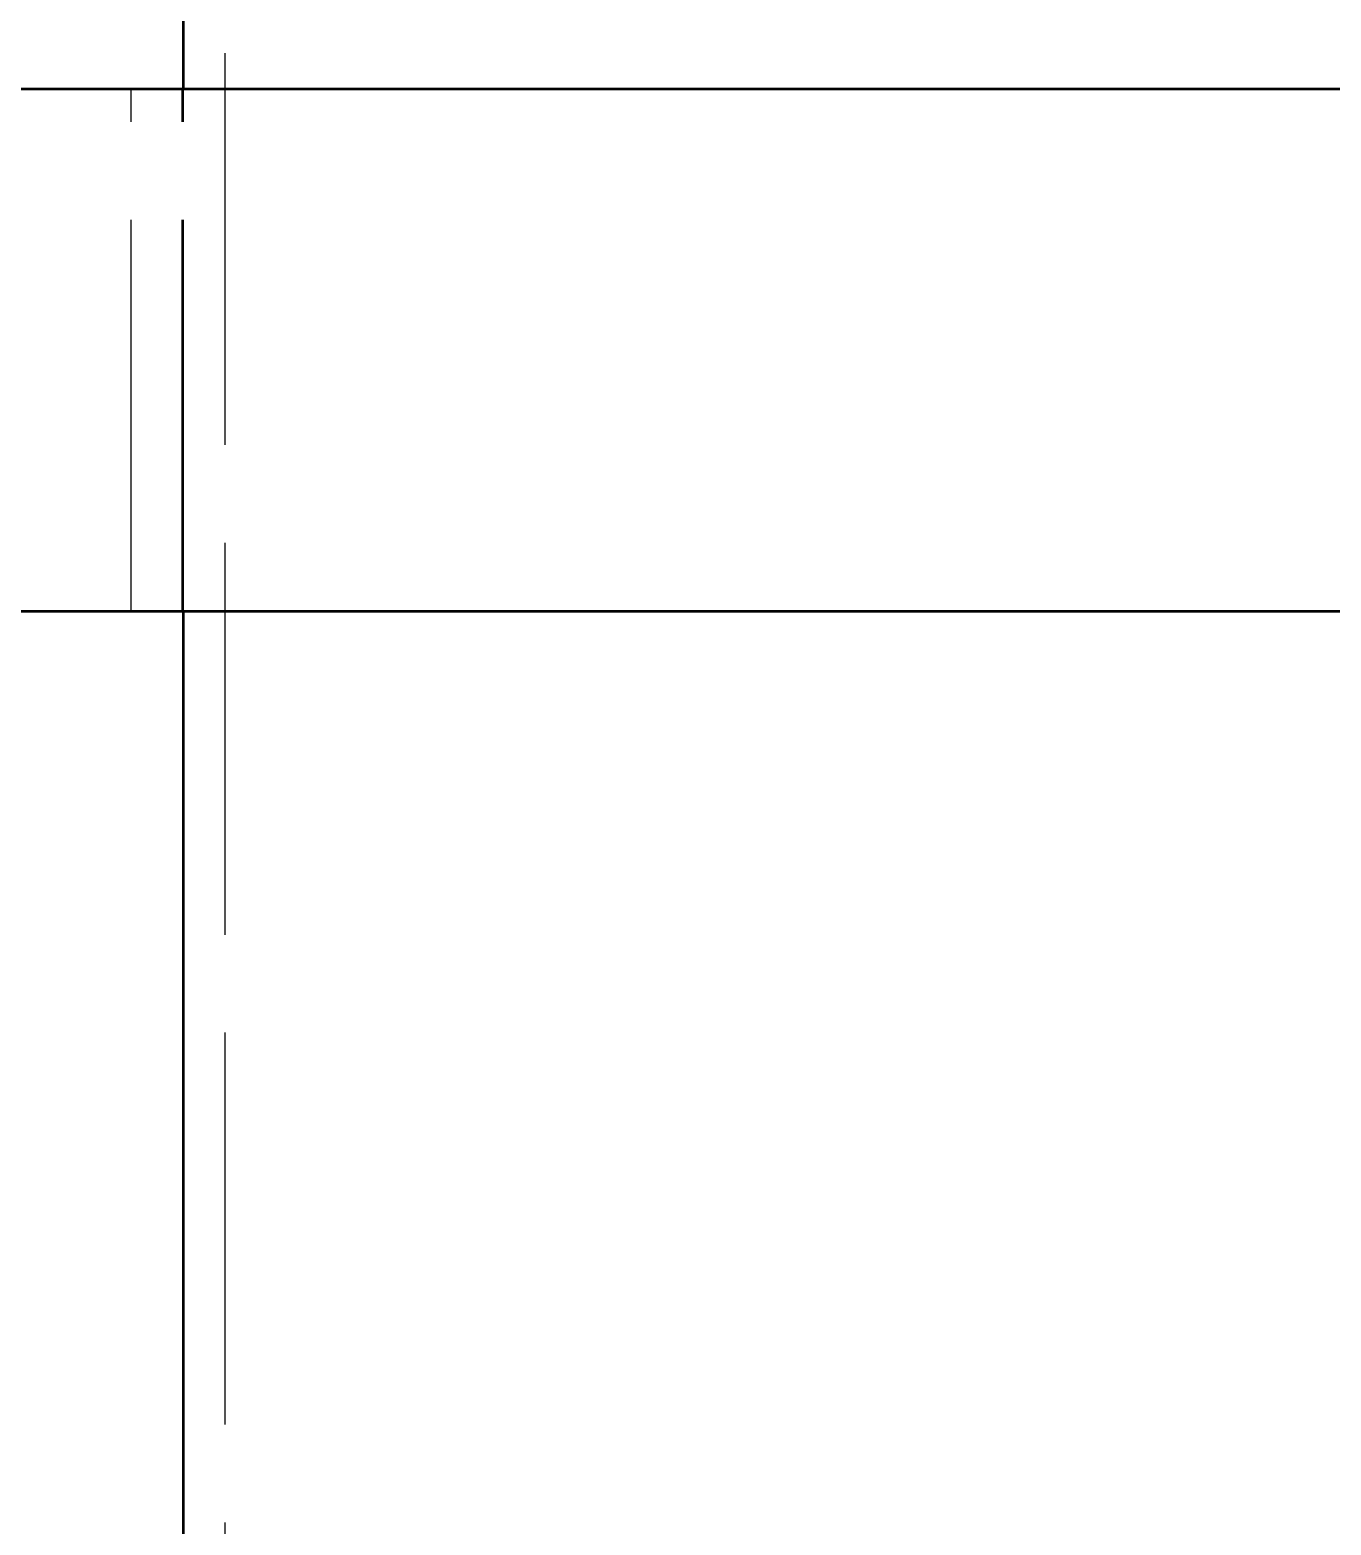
# Model space of a CAD drawing. Header units: millimetres. Extents: x 0 to 594, y 0 to 420.
# Drawn here: x 190.22 to 200.19, y 281.46 to 292.91 of the extents above; entities that cross this region are included whole.
import ezdxf

# ---------------------------------------------------------------- set-up
doc = ezdxf.new("R2010")
doc.units = ezdxf.units.MM
doc.linetypes.add('ISO02-TRAZOS', pattern=[3.75, 3, -0.75])
doc.layers.add('01-VISIBLE', color=7, linetype='CONTINUOUS', lineweight=50)
doc.layers.add('02-OCULTA', color=4, linetype='ISO02-TRAZOS', lineweight=25)

msp = doc.modelspace()

# ---------------------------------------------------------------- linework, layer by layer
at = {"layer": '01-VISIBLE'}
for p, q in [((191.4, 292.455), (191.4, 335.195)), ((209.4, 292.455), (174.5, 292.455)), ((209.4, 288.455), (182.189, 288.455)), ((191.4, 278.607), (191.4, 288.455))]:
    msp.add_line(p, q, dxfattribs=at)
msp.add_circle((175, 272.5), 17.5, dxfattribs=at)
at = {"layer": '02-OCULTA'}
for p, q in [((191.72, 270.98), (191.72, 337.4)), ((207.65, 292.455), (174.5, 292.455)), ((207.65, 292.455), (174.5, 292.455)), ((209.4, 292.455), (174.5, 292.455)), ((191, 288.455), (191, 292.455)), ((191.39, 288.455), (191.39, 292.455)), ((191.4, 288.455), (191.4, 292.455)), ((207.65, 288.455), (174.5, 288.455)), ((209.4, 288.455), (174.5, 288.455)), ((207.65, 288.455), (174.5, 288.455))]:
    msp.add_line(p, q, dxfattribs=at)
for points in [[(200.227, 292.455), (200.177, 292.455), (200.127, 292.455), (200.077, 292.455), (200.027, 292.455), (199.977, 292.455), (199.927, 292.455), (199.876, 292.455), (199.826, 292.455), (199.776, 292.455), (199.726, 292.455), (199.676, 292.455), (199.626, 292.455), (199.575, 292.455), (199.525, 292.455), (199.475, 292.455), (199.425, 292.455), (199.375, 292.455), (199.325, 292.455), (199.275, 292.455), (199.224, 292.455), (199.174, 292.455), (199.124, 292.455), (199.074, 292.455), (199.024, 292.455), (198.974, 292.455), (198.924, 292.455), (198.873, 292.455), (198.823, 292.455), (198.773, 292.455), (198.723, 292.455), (198.673, 292.455), (198.623, 292.455), (198.572, 292.455), (198.522, 292.455), (198.472, 292.455), (198.422, 292.455), (198.372, 292.455), (198.322, 292.455), (198.272, 292.455), (198.221, 292.455), (198.171, 292.455), (198.121, 292.455), (198.071, 292.455), (198.021, 292.455), (197.971, 292.455), (197.92, 292.455), (197.87, 292.455), (197.82, 292.455), (197.77, 292.455), (197.72, 292.455), (197.67, 292.455), (197.62, 292.455), (197.569, 292.455), (197.519, 292.455), (197.469, 292.455), (197.419, 292.455), (197.369, 292.455), (197.319, 292.455), (197.269, 292.455), (197.218, 292.455), (197.168, 292.455), (197.118, 292.455), (197.068, 292.455), (197.018, 292.455), (196.968, 292.455), (196.917, 292.455), (196.867, 292.455), (196.817, 292.455), (196.767, 292.455), (196.717, 292.455), (196.667, 292.455), (196.617, 292.455), (196.566, 292.455), (196.516, 292.455), (196.466, 292.455), (196.416, 292.455), (196.366, 292.455), (196.316, 292.455), (196.266, 292.455), (196.215, 292.455), (196.165, 292.455), (196.115, 292.455), (196.065, 292.455), (196.015, 292.455), (195.965, 292.455), (195.914, 292.455), (195.864, 292.455), (195.814, 292.455), (195.764, 292.455), (195.714, 292.455), (195.664, 292.455), (195.614, 292.455), (195.563, 292.455), (195.513, 292.455), (195.463, 292.455), (195.413, 292.455), (195.363, 292.455), (195.313, 292.455), (195.263, 292.455), (195.212, 292.455), (195.162, 292.455), (195.112, 292.455), (195.062, 292.455), (195.012, 292.455), (194.962, 292.455), (194.911, 292.455), (194.861, 292.455), (194.811, 292.455), (194.761, 292.455), (194.711, 292.455), (194.661, 292.455), (194.611, 292.455), (194.56, 292.455), (194.51, 292.455), (194.46, 292.455), (194.41, 292.455), (194.36, 292.455), (194.31, 292.455), (194.26, 292.455), (194.209, 292.455), (194.159, 292.455), (194.109, 292.455), (194.059, 292.455), (194.009, 292.455), (193.959, 292.455), (193.908, 292.455), (193.858, 292.455), (193.808, 292.455), (193.758, 292.455), (193.708, 292.455), (193.658, 292.455), (193.608, 292.455), (193.557, 292.455), (193.507, 292.455), (193.457, 292.455), (193.407, 292.455), (193.357, 292.455), (193.307, 292.455), (193.256, 292.455), (193.206, 292.455), (193.156, 292.455), (193.106, 292.455), (193.056, 292.455), (193.006, 292.455), (192.956, 292.455), (192.905, 292.455), (192.855, 292.455), (192.805, 292.455), (192.755, 292.455), (192.705, 292.455), (192.655, 292.455), (192.605, 292.455), (192.554, 292.455), (192.504, 292.455), (192.454, 292.455), (192.404, 292.455), (192.354, 292.455), (192.304, 292.455), (192.253, 292.455), (192.203, 292.455), (192.153, 292.455), (192.103, 292.455), (192.053, 292.455), (192.003, 292.455), (191.953, 292.455), (191.902, 292.455), (191.852, 292.455), (191.802, 292.455), (191.752, 292.455), (191.702, 292.455), (191.652, 292.455), (191.602, 292.455), (191.551, 292.455), (191.501, 292.455), (191.451, 292.455), (191.401, 292.455), (191.351, 292.455), (191.301, 292.455), (191.25, 292.455), (191.2, 292.455), (191.15, 292.455), (191.1, 292.455), (191.05, 292.455), (191, 292.455)], [(191, 292.455), (191.05, 292.455), (191.1, 292.455), (191.15, 292.455), (191.2, 292.455), (191.25, 292.455), (191.301, 292.455), (191.351, 292.455), (191.401, 292.455), (191.451, 292.455), (191.501, 292.455), (191.551, 292.455), (191.602, 292.455), (191.652, 292.455), (191.702, 292.455), (191.752, 292.455), (191.802, 292.455), (191.852, 292.455), (191.902, 292.455), (191.953, 292.455), (192.003, 292.455), (192.053, 292.455), (192.103, 292.455), (192.153, 292.455), (192.203, 292.455), (192.253, 292.455), (192.304, 292.455), (192.354, 292.455), (192.404, 292.455), (192.454, 292.455), (192.504, 292.455), (192.554, 292.455), (192.605, 292.455), (192.655, 292.455), (192.705, 292.455), (192.755, 292.455), (192.805, 292.455), (192.855, 292.455), (192.905, 292.455), (192.956, 292.455), (193.006, 292.455), (193.056, 292.455), (193.106, 292.455), (193.156, 292.455), (193.206, 292.455), (193.256, 292.455), (193.307, 292.455), (193.357, 292.455), (193.407, 292.455), (193.457, 292.455), (193.507, 292.455), (193.557, 292.455), (193.608, 292.455), (193.658, 292.455), (193.708, 292.455), (193.758, 292.455), (193.808, 292.455), (193.858, 292.455), (193.908, 292.455), (193.959, 292.455), (194.009, 292.455), (194.059, 292.455), (194.109, 292.455), (194.159, 292.455), (194.209, 292.455), (194.26, 292.455), (194.31, 292.455), (194.36, 292.455), (194.41, 292.455), (194.46, 292.455), (194.51, 292.455), (194.56, 292.455), (194.611, 292.455), (194.661, 292.455), (194.711, 292.455), (194.761, 292.455), (194.811, 292.455), (194.861, 292.455), (194.911, 292.455), (194.962, 292.455), (195.012, 292.455), (195.062, 292.455), (195.112, 292.455), (195.162, 292.455), (195.212, 292.455), (195.263, 292.455), (195.313, 292.455), (195.363, 292.455), (195.413, 292.455), (195.463, 292.455), (195.513, 292.455), (195.563, 292.455), (195.614, 292.455), (195.664, 292.455), (195.714, 292.455), (195.764, 292.455), (195.814, 292.455), (195.864, 292.455), (195.914, 292.455), (195.965, 292.455), (196.015, 292.455), (196.065, 292.455), (196.115, 292.455), (196.165, 292.455), (196.215, 292.455), (196.266, 292.455), (196.316, 292.455), (196.366, 292.455), (196.416, 292.455), (196.466, 292.455), (196.516, 292.455), (196.566, 292.455), (196.617, 292.455), (196.667, 292.455), (196.717, 292.455), (196.767, 292.455), (196.817, 292.455), (196.867, 292.455), (196.917, 292.455), (196.968, 292.455), (197.018, 292.455), (197.068, 292.455), (197.118, 292.455), (197.168, 292.455), (197.218, 292.455), (197.269, 292.455), (197.319, 292.455), (197.369, 292.455), (197.419, 292.455), (197.469, 292.455), (197.519, 292.455), (197.569, 292.455), (197.62, 292.455), (197.67, 292.455), (197.72, 292.455), (197.77, 292.455), (197.82, 292.455), (197.87, 292.455), (197.92, 292.455), (197.971, 292.455), (198.021, 292.455), (198.071, 292.455), (198.121, 292.455), (198.171, 292.455), (198.221, 292.455), (198.272, 292.455), (198.322, 292.455), (198.372, 292.455), (198.422, 292.455), (198.472, 292.455), (198.522, 292.455), (198.572, 292.455), (198.623, 292.455), (198.673, 292.455), (198.723, 292.455), (198.773, 292.455), (198.823, 292.455), (198.873, 292.455), (198.924, 292.455), (198.974, 292.455), (199.024, 292.455), (199.074, 292.455), (199.124, 292.455), (199.174, 292.455), (199.224, 292.455), (199.275, 292.455), (199.325, 292.455), (199.375, 292.455), (199.425, 292.455), (199.475, 292.455), (199.525, 292.455), (199.575, 292.455), (199.626, 292.455), (199.676, 292.455), (199.726, 292.455), (199.776, 292.455), (199.826, 292.455), (199.876, 292.455), (199.927, 292.455), (199.977, 292.455), (200.027, 292.455), (200.077, 292.455), (200.127, 292.455), (200.177, 292.455), (200.227, 292.455)], [(200.195, 292.455), (200.145, 292.455), (200.095, 292.455), (200.045, 292.455), (199.995, 292.455), (199.945, 292.455), (199.895, 292.455), (199.845, 292.455), (199.795, 292.455), (199.745, 292.455), (199.695, 292.455), (199.645, 292.455), (199.595, 292.455), (199.545, 292.455), (199.495, 292.455), (199.445, 292.455), (199.395, 292.455), (199.345, 292.455), (199.295, 292.455), (199.245, 292.455), (199.195, 292.455), (199.144, 292.455), (199.094, 292.455), (199.044, 292.455), (198.994, 292.455), (198.944, 292.455), (198.894, 292.455), (198.844, 292.455), (198.794, 292.455), (198.744, 292.455), (198.694, 292.455), (198.644, 292.455), (198.594, 292.455), (198.544, 292.455), (198.494, 292.455), (198.444, 292.455), (198.394, 292.455), (198.344, 292.455), (198.294, 292.455), (198.244, 292.455), (198.194, 292.455), (198.144, 292.455), (198.094, 292.455), (198.044, 292.455), (197.994, 292.455), (197.944, 292.455), (197.894, 292.455), (197.844, 292.455), (197.794, 292.455), (197.744, 292.455), (197.694, 292.455), (197.644, 292.455), (197.594, 292.455), (197.543, 292.455), (197.493, 292.455), (197.443, 292.455), (197.393, 292.455), (197.343, 292.455), (197.293, 292.455), (197.243, 292.455), (197.193, 292.455), (197.143, 292.455), (197.093, 292.455), (197.043, 292.455), (196.993, 292.455), (196.943, 292.455), (196.893, 292.455), (196.843, 292.455), (196.793, 292.455), (196.743, 292.455), (196.693, 292.455), (196.643, 292.455), (196.593, 292.455), (196.543, 292.455), (196.493, 292.455), (196.443, 292.455), (196.393, 292.455), (196.343, 292.455), (196.293, 292.455), (196.243, 292.455), (196.193, 292.455), (196.143, 292.455), (196.093, 292.455), (196.043, 292.455), (195.993, 292.455), (195.943, 292.455), (195.892, 292.455), (195.842, 292.455), (195.792, 292.455), (195.742, 292.455), (195.692, 292.455), (195.642, 292.455), (195.592, 292.455), (195.542, 292.455), (195.492, 292.455), (195.442, 292.455), (195.392, 292.455), (195.342, 292.455), (195.292, 292.455), (195.242, 292.455), (195.192, 292.455), (195.142, 292.455), (195.092, 292.455), (195.042, 292.455), (194.992, 292.455), (194.942, 292.455), (194.892, 292.455), (194.842, 292.455), (194.792, 292.455), (194.742, 292.455), (194.692, 292.455), (194.642, 292.455), (194.592, 292.455), (194.542, 292.455), (194.492, 292.455), (194.442, 292.455), (194.392, 292.455), (194.342, 292.455), (194.291, 292.455), (194.241, 292.455), (194.191, 292.455), (194.141, 292.455), (194.091, 292.455), (194.041, 292.455), (193.991, 292.455), (193.941, 292.455), (193.891, 292.455), (193.841, 292.455), (193.791, 292.455), (193.741, 292.455), (193.691, 292.455), (193.641, 292.455), (193.591, 292.455), (193.541, 292.455), (193.491, 292.455), (193.441, 292.455), (193.391, 292.455), (193.341, 292.455), (193.291, 292.455), (193.241, 292.455), (193.191, 292.455), (193.141, 292.455), (193.091, 292.455), (193.041, 292.455), (192.991, 292.455), (192.941, 292.455), (192.891, 292.455), (192.841, 292.455), (192.791, 292.455), (192.741, 292.455), (192.691, 292.455), (192.64, 292.455), (192.59, 292.455), (192.54, 292.455), (192.49, 292.455), (192.44, 292.455), (192.39, 292.455), (192.34, 292.455), (192.29, 292.455), (192.24, 292.455), (192.19, 292.455), (192.14, 292.455), (192.09, 292.455), (192.04, 292.455), (191.99, 292.455), (191.94, 292.455), (191.89, 292.455), (191.84, 292.455), (191.79, 292.455), (191.74, 292.455), (191.69, 292.455), (191.64, 292.455), (191.59, 292.455), (191.54, 292.455), (191.49, 292.455), (191.44, 292.455), (191.39, 292.455)], [(191.39, 292.455), (191.44, 292.455), (191.49, 292.455), (191.54, 292.455), (191.59, 292.455), (191.64, 292.455), (191.69, 292.455), (191.74, 292.455), (191.79, 292.455), (191.84, 292.455), (191.89, 292.455), (191.94, 292.455), (191.99, 292.455), (192.04, 292.455), (192.09, 292.455), (192.14, 292.455), (192.19, 292.455), (192.24, 292.455), (192.29, 292.455), (192.34, 292.455), (192.39, 292.455), (192.44, 292.455), (192.49, 292.455), (192.54, 292.455), (192.59, 292.455), (192.64, 292.455), (192.691, 292.455), (192.741, 292.455), (192.791, 292.455), (192.841, 292.455), (192.891, 292.455), (192.941, 292.455), (192.991, 292.455), (193.041, 292.455), (193.091, 292.455), (193.141, 292.455), (193.191, 292.455), (193.241, 292.455), (193.291, 292.455), (193.341, 292.455), (193.391, 292.455), (193.441, 292.455), (193.491, 292.455), (193.541, 292.455), (193.591, 292.455), (193.641, 292.455), (193.691, 292.455), (193.741, 292.455), (193.791, 292.455), (193.841, 292.455), (193.891, 292.455), (193.941, 292.455), (193.991, 292.455), (194.041, 292.455), (194.091, 292.455), (194.141, 292.455), (194.191, 292.455), (194.241, 292.455), (194.291, 292.455), (194.342, 292.455), (194.392, 292.455), (194.442, 292.455), (194.492, 292.455), (194.542, 292.455), (194.592, 292.455), (194.642, 292.455), (194.692, 292.455), (194.742, 292.455), (194.792, 292.455), (194.842, 292.455), (194.892, 292.455), (194.942, 292.455), (194.992, 292.455), (195.042, 292.455), (195.092, 292.455), (195.142, 292.455), (195.192, 292.455), (195.242, 292.455), (195.292, 292.455), (195.342, 292.455), (195.392, 292.455), (195.442, 292.455), (195.492, 292.455), (195.542, 292.455), (195.592, 292.455), (195.642, 292.455), (195.692, 292.455), (195.742, 292.455), (195.792, 292.455), (195.842, 292.455), (195.892, 292.455), (195.943, 292.455), (195.993, 292.455), (196.043, 292.455), (196.093, 292.455), (196.143, 292.455), (196.193, 292.455), (196.243, 292.455), (196.293, 292.455), (196.343, 292.455), (196.393, 292.455), (196.443, 292.455), (196.493, 292.455), (196.543, 292.455), (196.593, 292.455), (196.643, 292.455), (196.693, 292.455), (196.743, 292.455), (196.793, 292.455), (196.843, 292.455), (196.893, 292.455), (196.943, 292.455), (196.993, 292.455), (197.043, 292.455), (197.093, 292.455), (197.143, 292.455), (197.193, 292.455), (197.243, 292.455), (197.293, 292.455), (197.343, 292.455), (197.393, 292.455), (197.443, 292.455), (197.493, 292.455), (197.543, 292.455), (197.594, 292.455), (197.644, 292.455), (197.694, 292.455), (197.744, 292.455), (197.794, 292.455), (197.844, 292.455), (197.894, 292.455), (197.944, 292.455), (197.994, 292.455), (198.044, 292.455), (198.094, 292.455), (198.144, 292.455), (198.194, 292.455), (198.244, 292.455), (198.294, 292.455), (198.344, 292.455), (198.394, 292.455), (198.444, 292.455), (198.494, 292.455), (198.544, 292.455), (198.594, 292.455), (198.644, 292.455), (198.694, 292.455), (198.744, 292.455), (198.794, 292.455), (198.844, 292.455), (198.894, 292.455), (198.944, 292.455), (198.994, 292.455), (199.044, 292.455), (199.094, 292.455), (199.144, 292.455), (199.195, 292.455), (199.245, 292.455), (199.295, 292.455), (199.345, 292.455), (199.395, 292.455), (199.445, 292.455), (199.495, 292.455), (199.545, 292.455), (199.595, 292.455), (199.645, 292.455), (199.695, 292.455), (199.745, 292.455), (199.795, 292.455), (199.845, 292.455), (199.895, 292.455), (199.945, 292.455), (199.995, 292.455), (200.045, 292.455), (200.095, 292.455), (200.145, 292.455), (200.195, 292.455)], [(200.227, 288.455), (200.177, 288.455), (200.127, 288.455), (200.077, 288.455), (200.027, 288.455), (199.977, 288.455), (199.927, 288.455), (199.876, 288.455), (199.826, 288.455), (199.776, 288.455), (199.726, 288.455), (199.676, 288.455), (199.626, 288.455), (199.575, 288.455), (199.525, 288.455), (199.475, 288.455), (199.425, 288.455), (199.375, 288.455), (199.325, 288.455), (199.275, 288.455), (199.224, 288.455), (199.174, 288.455), (199.124, 288.455), (199.074, 288.455), (199.024, 288.455), (198.974, 288.455), (198.924, 288.455), (198.873, 288.455), (198.823, 288.455), (198.773, 288.455), (198.723, 288.455), (198.673, 288.455), (198.623, 288.455), (198.572, 288.455), (198.522, 288.455), (198.472, 288.455), (198.422, 288.455), (198.372, 288.455), (198.322, 288.455), (198.272, 288.455), (198.221, 288.455), (198.171, 288.455), (198.121, 288.455), (198.071, 288.455), (198.021, 288.455), (197.971, 288.455), (197.92, 288.455), (197.87, 288.455), (197.82, 288.455), (197.77, 288.455), (197.72, 288.455), (197.67, 288.455), (197.62, 288.455), (197.569, 288.455), (197.519, 288.455), (197.469, 288.455), (197.419, 288.455), (197.369, 288.455), (197.319, 288.455), (197.269, 288.455), (197.218, 288.455), (197.168, 288.455), (197.118, 288.455), (197.068, 288.455), (197.018, 288.455), (196.968, 288.455), (196.917, 288.455), (196.867, 288.455), (196.817, 288.455), (196.767, 288.455), (196.717, 288.455), (196.667, 288.455), (196.617, 288.455), (196.566, 288.455), (196.516, 288.455), (196.466, 288.455), (196.416, 288.455), (196.366, 288.455), (196.316, 288.455), (196.266, 288.455), (196.215, 288.455), (196.165, 288.455), (196.115, 288.455), (196.065, 288.455), (196.015, 288.455), (195.965, 288.455), (195.914, 288.455), (195.864, 288.455), (195.814, 288.455), (195.764, 288.455), (195.714, 288.455), (195.664, 288.455), (195.614, 288.455), (195.563, 288.455), (195.513, 288.455), (195.463, 288.455), (195.413, 288.455), (195.363, 288.455), (195.313, 288.455), (195.263, 288.455), (195.212, 288.455), (195.162, 288.455), (195.112, 288.455), (195.062, 288.455), (195.012, 288.455), (194.962, 288.455), (194.911, 288.455), (194.861, 288.455), (194.811, 288.455), (194.761, 288.455), (194.711, 288.455), (194.661, 288.455), (194.611, 288.455), (194.56, 288.455), (194.51, 288.455), (194.46, 288.455), (194.41, 288.455), (194.36, 288.455), (194.31, 288.455), (194.26, 288.455), (194.209, 288.455), (194.159, 288.455), (194.109, 288.455), (194.059, 288.455), (194.009, 288.455), (193.959, 288.455), (193.908, 288.455), (193.858, 288.455), (193.808, 288.455), (193.758, 288.455), (193.708, 288.455), (193.658, 288.455), (193.608, 288.455), (193.557, 288.455), (193.507, 288.455), (193.457, 288.455), (193.407, 288.455), (193.357, 288.455), (193.307, 288.455), (193.256, 288.455), (193.206, 288.455), (193.156, 288.455), (193.106, 288.455), (193.056, 288.455), (193.006, 288.455), (192.956, 288.455), (192.905, 288.455), (192.855, 288.455), (192.805, 288.455), (192.755, 288.455), (192.705, 288.455), (192.655, 288.455), (192.605, 288.455), (192.554, 288.455), (192.504, 288.455), (192.454, 288.455), (192.404, 288.455), (192.354, 288.455), (192.304, 288.455), (192.253, 288.455), (192.203, 288.455), (192.153, 288.455), (192.103, 288.455), (192.053, 288.455), (192.003, 288.455), (191.953, 288.455), (191.902, 288.455), (191.852, 288.455), (191.802, 288.455), (191.752, 288.455), (191.702, 288.455), (191.652, 288.455), (191.602, 288.455), (191.551, 288.455), (191.501, 288.455), (191.451, 288.455), (191.401, 288.455), (191.351, 288.455), (191.301, 288.455), (191.25, 288.455), (191.2, 288.455), (191.15, 288.455), (191.1, 288.455), (191.05, 288.455), (191, 288.455)], [(191, 288.455), (191.05, 288.455), (191.1, 288.455), (191.15, 288.455), (191.2, 288.455), (191.25, 288.455), (191.301, 288.455), (191.351, 288.455), (191.401, 288.455), (191.451, 288.455), (191.501, 288.455), (191.551, 288.455), (191.602, 288.455), (191.652, 288.455), (191.702, 288.455), (191.752, 288.455), (191.802, 288.455), (191.852, 288.455), (191.902, 288.455), (191.953, 288.455), (192.003, 288.455), (192.053, 288.455), (192.103, 288.455), (192.153, 288.455), (192.203, 288.455), (192.253, 288.455), (192.304, 288.455), (192.354, 288.455), (192.404, 288.455), (192.454, 288.455), (192.504, 288.455), (192.554, 288.455), (192.605, 288.455), (192.655, 288.455), (192.705, 288.455), (192.755, 288.455), (192.805, 288.455), (192.855, 288.455), (192.905, 288.455), (192.956, 288.455), (193.006, 288.455), (193.056, 288.455), (193.106, 288.455), (193.156, 288.455), (193.206, 288.455), (193.256, 288.455), (193.307, 288.455), (193.357, 288.455), (193.407, 288.455), (193.457, 288.455), (193.507, 288.455), (193.557, 288.455), (193.608, 288.455), (193.658, 288.455), (193.708, 288.455), (193.758, 288.455), (193.808, 288.455), (193.858, 288.455), (193.908, 288.455), (193.959, 288.455), (194.009, 288.455), (194.059, 288.455), (194.109, 288.455), (194.159, 288.455), (194.209, 288.455), (194.26, 288.455), (194.31, 288.455), (194.36, 288.455), (194.41, 288.455), (194.46, 288.455), (194.51, 288.455), (194.56, 288.455), (194.611, 288.455), (194.661, 288.455), (194.711, 288.455), (194.761, 288.455), (194.811, 288.455), (194.861, 288.455), (194.911, 288.455), (194.962, 288.455), (195.012, 288.455), (195.062, 288.455), (195.112, 288.455), (195.162, 288.455), (195.212, 288.455), (195.263, 288.455), (195.313, 288.455), (195.363, 288.455), (195.413, 288.455), (195.463, 288.455), (195.513, 288.455), (195.563, 288.455), (195.614, 288.455), (195.664, 288.455), (195.714, 288.455), (195.764, 288.455), (195.814, 288.455), (195.864, 288.455), (195.914, 288.455), (195.965, 288.455), (196.015, 288.455), (196.065, 288.455), (196.115, 288.455), (196.165, 288.455), (196.215, 288.455), (196.266, 288.455), (196.316, 288.455), (196.366, 288.455), (196.416, 288.455), (196.466, 288.455), (196.516, 288.455), (196.566, 288.455), (196.617, 288.455), (196.667, 288.455), (196.717, 288.455), (196.767, 288.455), (196.817, 288.455), (196.867, 288.455), (196.917, 288.455), (196.968, 288.455), (197.018, 288.455), (197.068, 288.455), (197.118, 288.455), (197.168, 288.455), (197.218, 288.455), (197.269, 288.455), (197.319, 288.455), (197.369, 288.455), (197.419, 288.455), (197.469, 288.455), (197.519, 288.455), (197.569, 288.455), (197.62, 288.455), (197.67, 288.455), (197.72, 288.455), (197.77, 288.455), (197.82, 288.455), (197.87, 288.455), (197.92, 288.455), (197.971, 288.455), (198.021, 288.455), (198.071, 288.455), (198.121, 288.455), (198.171, 288.455), (198.221, 288.455), (198.272, 288.455), (198.322, 288.455), (198.372, 288.455), (198.422, 288.455), (198.472, 288.455), (198.522, 288.455), (198.572, 288.455), (198.623, 288.455), (198.673, 288.455), (198.723, 288.455), (198.773, 288.455), (198.823, 288.455), (198.873, 288.455), (198.924, 288.455), (198.974, 288.455), (199.024, 288.455), (199.074, 288.455), (199.124, 288.455), (199.174, 288.455), (199.224, 288.455), (199.275, 288.455), (199.325, 288.455), (199.375, 288.455), (199.425, 288.455), (199.475, 288.455), (199.525, 288.455), (199.575, 288.455), (199.626, 288.455), (199.676, 288.455), (199.726, 288.455), (199.776, 288.455), (199.826, 288.455), (199.876, 288.455), (199.927, 288.455), (199.977, 288.455), (200.027, 288.455), (200.077, 288.455), (200.127, 288.455), (200.177, 288.455), (200.227, 288.455)], [(200.195, 288.455), (200.145, 288.455), (200.095, 288.455), (200.045, 288.455), (199.995, 288.455), (199.945, 288.455), (199.895, 288.455), (199.845, 288.455), (199.795, 288.455), (199.745, 288.455), (199.695, 288.455), (199.645, 288.455), (199.595, 288.455), (199.545, 288.455), (199.495, 288.455), (199.445, 288.455), (199.395, 288.455), (199.345, 288.455), (199.295, 288.455), (199.245, 288.455), (199.195, 288.455), (199.144, 288.455), (199.094, 288.455), (199.044, 288.455), (198.994, 288.455), (198.944, 288.455), (198.894, 288.455), (198.844, 288.455), (198.794, 288.455), (198.744, 288.455), (198.694, 288.455), (198.644, 288.455), (198.594, 288.455), (198.544, 288.455), (198.494, 288.455), (198.444, 288.455), (198.394, 288.455), (198.344, 288.455), (198.294, 288.455), (198.244, 288.455), (198.194, 288.455), (198.144, 288.455), (198.094, 288.455), (198.044, 288.455), (197.994, 288.455), (197.944, 288.455), (197.894, 288.455), (197.844, 288.455), (197.794, 288.455), (197.744, 288.455), (197.694, 288.455), (197.644, 288.455), (197.594, 288.455), (197.543, 288.455), (197.493, 288.455), (197.443, 288.455), (197.393, 288.455), (197.343, 288.455), (197.293, 288.455), (197.243, 288.455), (197.193, 288.455), (197.143, 288.455), (197.093, 288.455), (197.043, 288.455), (196.993, 288.455), (196.943, 288.455), (196.893, 288.455), (196.843, 288.455), (196.793, 288.455), (196.743, 288.455), (196.693, 288.455), (196.643, 288.455), (196.593, 288.455), (196.543, 288.455), (196.493, 288.455), (196.443, 288.455), (196.393, 288.455), (196.343, 288.455), (196.293, 288.455), (196.243, 288.455), (196.193, 288.455), (196.143, 288.455), (196.093, 288.455), (196.043, 288.455), (195.993, 288.455), (195.943, 288.455), (195.892, 288.455), (195.842, 288.455), (195.792, 288.455), (195.742, 288.455), (195.692, 288.455), (195.642, 288.455), (195.592, 288.455), (195.542, 288.455), (195.492, 288.455), (195.442, 288.455), (195.392, 288.455), (195.342, 288.455), (195.292, 288.455), (195.242, 288.455), (195.192, 288.455), (195.142, 288.455), (195.092, 288.455), (195.042, 288.455), (194.992, 288.455), (194.942, 288.455), (194.892, 288.455), (194.842, 288.455), (194.792, 288.455), (194.742, 288.455), (194.692, 288.455), (194.642, 288.455), (194.592, 288.455), (194.542, 288.455), (194.492, 288.455), (194.442, 288.455), (194.392, 288.455), (194.342, 288.455), (194.291, 288.455), (194.241, 288.455), (194.191, 288.455), (194.141, 288.455), (194.091, 288.455), (194.041, 288.455), (193.991, 288.455), (193.941, 288.455), (193.891, 288.455), (193.841, 288.455), (193.791, 288.455), (193.741, 288.455), (193.691, 288.455), (193.641, 288.455), (193.591, 288.455), (193.541, 288.455), (193.491, 288.455), (193.441, 288.455), (193.391, 288.455), (193.341, 288.455), (193.291, 288.455), (193.241, 288.455), (193.191, 288.455), (193.141, 288.455), (193.091, 288.455), (193.041, 288.455), (192.991, 288.455), (192.941, 288.455), (192.891, 288.455), (192.841, 288.455), (192.791, 288.455), (192.741, 288.455), (192.691, 288.455), (192.64, 288.455), (192.59, 288.455), (192.54, 288.455), (192.49, 288.455), (192.44, 288.455), (192.39, 288.455), (192.34, 288.455), (192.29, 288.455), (192.24, 288.455), (192.19, 288.455), (192.14, 288.455), (192.09, 288.455), (192.04, 288.455), (191.99, 288.455), (191.94, 288.455), (191.89, 288.455), (191.84, 288.455), (191.79, 288.455), (191.74, 288.455), (191.69, 288.455), (191.64, 288.455), (191.59, 288.455), (191.54, 288.455), (191.49, 288.455), (191.44, 288.455), (191.39, 288.455)], [(191.39, 288.455), (191.44, 288.455), (191.49, 288.455), (191.54, 288.455), (191.59, 288.455), (191.64, 288.455), (191.69, 288.455), (191.74, 288.455), (191.79, 288.455), (191.84, 288.455), (191.89, 288.455), (191.94, 288.455), (191.99, 288.455), (192.04, 288.455), (192.09, 288.455), (192.14, 288.455), (192.19, 288.455), (192.24, 288.455), (192.29, 288.455), (192.34, 288.455), (192.39, 288.455), (192.44, 288.455), (192.49, 288.455), (192.54, 288.455), (192.59, 288.455), (192.64, 288.455), (192.691, 288.455), (192.741, 288.455), (192.791, 288.455), (192.841, 288.455), (192.891, 288.455), (192.941, 288.455), (192.991, 288.455), (193.041, 288.455), (193.091, 288.455), (193.141, 288.455), (193.191, 288.455), (193.241, 288.455), (193.291, 288.455), (193.341, 288.455), (193.391, 288.455), (193.441, 288.455), (193.491, 288.455), (193.541, 288.455), (193.591, 288.455), (193.641, 288.455), (193.691, 288.455), (193.741, 288.455), (193.791, 288.455), (193.841, 288.455), (193.891, 288.455), (193.941, 288.455), (193.991, 288.455), (194.041, 288.455), (194.091, 288.455), (194.141, 288.455), (194.191, 288.455), (194.241, 288.455), (194.291, 288.455), (194.342, 288.455), (194.392, 288.455), (194.442, 288.455), (194.492, 288.455), (194.542, 288.455), (194.592, 288.455), (194.642, 288.455), (194.692, 288.455), (194.742, 288.455), (194.792, 288.455), (194.842, 288.455), (194.892, 288.455), (194.942, 288.455), (194.992, 288.455), (195.042, 288.455), (195.092, 288.455), (195.142, 288.455), (195.192, 288.455), (195.242, 288.455), (195.292, 288.455), (195.342, 288.455), (195.392, 288.455), (195.442, 288.455), (195.492, 288.455), (195.542, 288.455), (195.592, 288.455), (195.642, 288.455), (195.692, 288.455), (195.742, 288.455), (195.792, 288.455), (195.842, 288.455), (195.892, 288.455), (195.943, 288.455), (195.993, 288.455), (196.043, 288.455), (196.093, 288.455), (196.143, 288.455), (196.193, 288.455), (196.243, 288.455), (196.293, 288.455), (196.343, 288.455), (196.393, 288.455), (196.443, 288.455), (196.493, 288.455), (196.543, 288.455), (196.593, 288.455), (196.643, 288.455), (196.693, 288.455), (196.743, 288.455), (196.793, 288.455), (196.843, 288.455), (196.893, 288.455), (196.943, 288.455), (196.993, 288.455), (197.043, 288.455), (197.093, 288.455), (197.143, 288.455), (197.193, 288.455), (197.243, 288.455), (197.293, 288.455), (197.343, 288.455), (197.393, 288.455), (197.443, 288.455), (197.493, 288.455), (197.543, 288.455), (197.594, 288.455), (197.644, 288.455), (197.694, 288.455), (197.744, 288.455), (197.794, 288.455), (197.844, 288.455), (197.894, 288.455), (197.944, 288.455), (197.994, 288.455), (198.044, 288.455), (198.094, 288.455), (198.144, 288.455), (198.194, 288.455), (198.244, 288.455), (198.294, 288.455), (198.344, 288.455), (198.394, 288.455), (198.444, 288.455), (198.494, 288.455), (198.544, 288.455), (198.594, 288.455), (198.644, 288.455), (198.694, 288.455), (198.744, 288.455), (198.794, 288.455), (198.844, 288.455), (198.894, 288.455), (198.944, 288.455), (198.994, 288.455), (199.044, 288.455), (199.094, 288.455), (199.144, 288.455), (199.195, 288.455), (199.245, 288.455), (199.295, 288.455), (199.345, 288.455), (199.395, 288.455), (199.445, 288.455), (199.495, 288.455), (199.545, 288.455), (199.595, 288.455), (199.645, 288.455), (199.695, 288.455), (199.745, 288.455), (199.795, 288.455), (199.845, 288.455), (199.895, 288.455), (199.945, 288.455), (199.995, 288.455), (200.045, 288.455), (200.095, 288.455), (200.145, 288.455), (200.195, 288.455)]]:
    msp.add_lwpolyline(points, dxfattribs=at)
msp.add_circle((175, 272.5), 17.5, dxfattribs=at)
msp.add_circle((175, 272.5), 17.5, dxfattribs=at)
msp.add_circle((175, 272.5), 17.5, dxfattribs=at)

doc.saveas('drawing.dxf')
